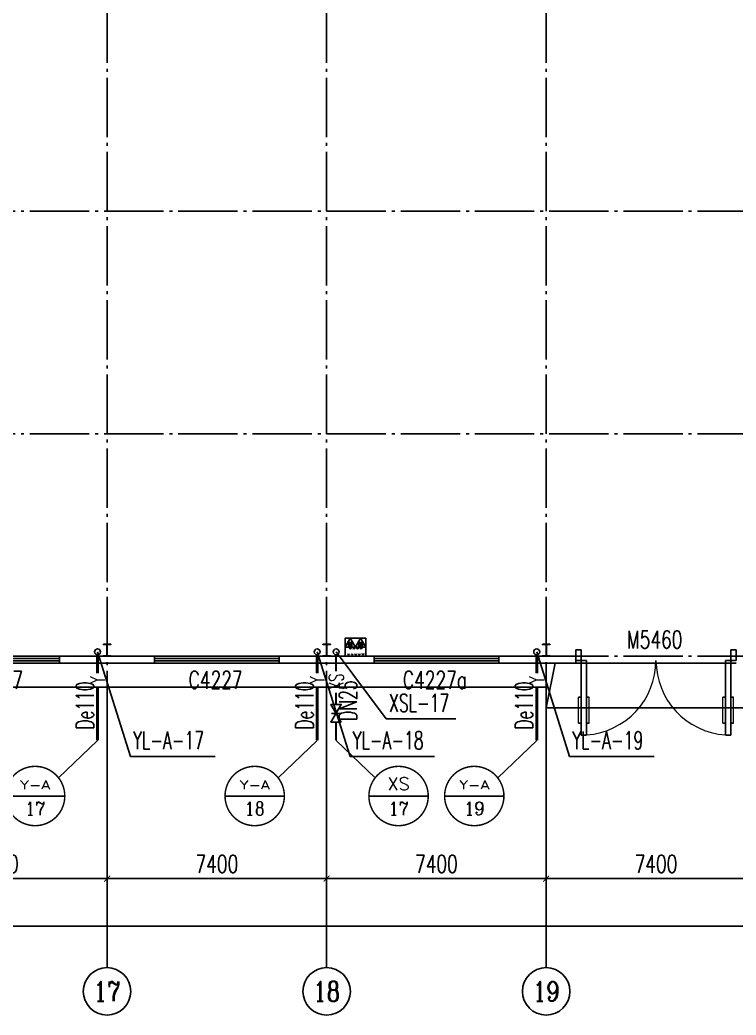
# Model space of a CAD drawing. Header units: millimetres. Extents: x 418304 to 847498, y 48187 to 111456.
# Drawn here: x 421587.61 to 421611.75, y 54437.15 to 54470.7 of the extents above; entities that cross this region are included whole.
import ezdxf
from ezdxf.enums import TextEntityAlignment as Align

# ---------------------------------------------------------------- set-up
doc = ezdxf.new("R2010")
doc.units = ezdxf.units.MM
doc.header["$LTSCALE"] = 1000
doc.linetypes.add('DOTE', pattern=[2.42, 2, -0.2, 0.02, -0.2])
for name, color, linetype in [('AXIS', 3, 'Continuous'), ('AXIS_TEXT', 7, 'Continuous'), ('COLUMN', 2, 'Continuous'), ('DIM_消防', 3, 'Continuous'), ('DIM_雨水', 3, 'Continuous'), ('DOTE', 8, 'DOTE'), ('EQUIP_消防', 7, 'Continuous'), ('PIPE-消防', 1, 'Continuous'), ('PIPE-雨水', 4, 'Continuous'), ('TEXT_消防', 7, 'Continuous'), ('TEXT_雨水', 7, 'Continuous'), ('TWT_TEXT', 7, 'Continuous'), ('VALVE_消防', 7, 'Continuous'), ('VPIPE-消防', 1, 'Continuous'), ('VPIPE-雨水', 4, 'Continuous'), ('WALL-PARAPET', 6, 'Continuous'), ('WINDOW', 4, 'Continuous'), ('WINDOW_TEXT', 7, 'Continuous')]:
    doc.layers.add(name, color=color, linetype=linetype)
doc.styles.add('_TCH_AXIS', font='COMPLEX', dxfattribs={"bigfont": 'GBCBIG'})
doc.styles.add('_TCH_DIM_T3', font='SIMPLEX', dxfattribs={"width": 0.705882, "bigfont": 'GBCBIG'})
doc.styles.add('_TCH_WINDOW', font='SIMPLEX', dxfattribs={"height": 3.5, "bigfont": 'GBCBIG'})
doc.styles.add('_TWT_CIRCLE', font='COMPLEX', dxfattribs={"width": 1.1, "height": 3, "bigfont": 'HZTXT'})
doc.styles.add('_TWT_PIPEDN', font='SIMPLEX', dxfattribs={"width": 0.8, "height": 3, "bigfont": 'HZTXT'})
doc.styles.add('_TWT_PIPETEXT', font='SIMPLEX', dxfattribs={"width": 0.8, "height": 3.5, "bigfont": 'HZTXT'})
doc.styles.add('_TWT_SERIAL', font='COMPLEX', dxfattribs={"width": 0.8, "height": 3, "bigfont": 'HZTXT'})
doc.styles.add('COMPLEX', font='COMPLEX')
doc.dimstyles.new('_TCH_ARCH&&200', dxfattribs={"dimtxt": 595, "dimasz": 200, "dimexe": 500, "dimexo": 600, "dimgap": 200, "dimtad": 1, "dimdec": 0, "dimzin": 0, "dimdsep": 46, "dimtxsty": '_TCH_DIM_T3', "dimblk": 'ARCHTICK', "dimcen": 0.09, "dimclrt": 7, "dimazin": 2, "dimtfac": 1, "dimtdec": 0, "dimtix": 1, "dimtmove": 2, "dimatfit": 3, "dimfxl": 0, "dimtolj": 1, "dimtzin": 0, "dimarcsym": 0})

# ---------------------------------------------------------------- blocks, each defined once
blk = doc.blocks.new('A$C797E1D2B')
at = {"layer": 'COLUMN'}
h = blk.add_hatch(color=256, dxfattribs=at)
h.paths.add_polyline_path([(125, 400), (250, 400), (250, 388), (130, 388), (130, 200), (125, 200)])
h.paths.add_polyline_path([(0, 400), (125, 400), (125, 200), (120, 200), (120, 388), (0, 388)])
h.paths.add_polyline_path([(0, 12), (120, 12), (120, 200), (125, 200), (125, 0), (0, 0)])
h.paths.add_polyline_path([(125, 200), (130, 200), (130, 12), (250, 12), (250, 0), (125, 0)])
blk.add_lwpolyline([(250, 0), (250, 12), (130, 12), (130, 388), (250, 388), (250, 400), (0, 400), (0, 388), (120, 388), (120, 12), (0, 12), (0, 0)], close=True, dxfattribs=at)
blk = doc.blocks.new('消防软管卷盘')
blk.add_lwpolyline([(4963954, 151899), (4963954, 150312), (4964641, 150312), (4964641, 151899)], close=True)
for points, const_width in [([(4964134, 151704), (4964482, 151704)], 1), ([(4964134, 151566), (4964482, 151566)], 1), ([(4964134, 151428), (4964482, 151428)], 1), ([(4964134, 151290), (4964482, 151290)], 1), ([(4964134, 151152), (4964482, 151152)], 1), ([(4964134, 151014), (4964482, 151014)], 0.1), ([(4964134, 150876), (4964482, 150876)], 1), ([(4964134, 150738), (4964482, 150738)], 1), ([(4964150, 150600), (4964499, 150600)], 1), ([(4964150, 150462), (4964499, 150462)], 1)]:
    blk.add_lwpolyline(points, dxfattribs=dict(const_width=const_width))
for centre, start, end in [((4964134, 151636), 90, 270), ((4964134, 151360), 90, 270), ((4964482, 151498), 270, 90), ((4964134, 151084), 90, 270), ((4964134, 150808), 90, 270), ((4964482, 151222), 270, 90), ((4964482, 150946), 270, 90), ((4964499, 150670), 270, 90), ((4964150, 150532), 90, 270)]:
    blk.add_arc(centre, 69, start, end)
blk = doc.blocks.new('$TwtSys$00000546')
h = blk.add_hatch()
h.set_pattern_fill('ANSI31', color=256, scale=200, style=0)
h.set_pattern_definition([(45, (-38543.802, -6670.83), (-17.67767, 17.67767), [])])
h.paths.add_polyline_path([(-65, 174), (65, 174), (65, 44), (-65, 44)])
for points in [[(0, 344), (-198, 0), (198, 0)], [(-65, 174), (65, 174), (65, 44), (-65, 44)]]:
    blk.add_lwpolyline(points, close=True)
blk = doc.blocks.new('92623')
blk.add_lwpolyline([(8910066, 83014), (8909273, 83014), (8909273, 82670), (8910066, 82670)], close=True)
at = {"xscale": -0.5, "yscale": 0.5, "zscale": 0.5, "rotation": 89.99999999998747}
blk.add_blockref('消防软管卷盘', (8985223, 2565334), dxfattribs=at)
at = {"layer": 'EQUIP_消防', "color": 8, "rotation": 180}
for p in [(8909471, 83014), (8909868, 83014)]:
    blk.add_blockref('$TwtSys$00000546', p, dxfattribs=at)
blk = doc.blocks.new('_AXISO')
blk.add_circle((0, 0), 0.5)
at = {"layer": 'AXIS_TEXT', "style": 'COMPLEX', "width": 1.041667}
blk.add_attdef('A', text='', height=0.56, dxfattribs=at).set_placement((-0.25, -0.28), (0.25, -0.28), align=Align.FIT)
blk = doc.blocks.new('_ArchTick')
at = {"color": 0, "linetype": 'ByBlock', "const_width": 0.15}
blk.add_lwpolyline([(-0.5, -0.5), (0.5, 0.5)], dxfattribs=at)
blk = doc.blocks.new('*D102')
at = {"layer": 'AXIS', "color": 0, "lineweight": -2}
for p, q in [((436704, 68605), (436704, 62105)), ((599984, 68605), (599984, 62105)), ((436704, 62605), (599984, 62605))]:
    blk.add_line(p, q, dxfattribs=at)
at = {"layer": 'Defpoints', "color": 0}
for p in [(436704, 69205), (599984, 69205), (599984, 62605)]:
    blk.add_point(p, dxfattribs=at)
at = {"layer": 'AXIS', "color": 0, "lineweight": -2, "xscale": 200, "yscale": 200, "zscale": 200, "rotation": 180}
blk.add_blockref('_ArchTick', (436704, 62605), dxfattribs=at)
at = {"layer": 'AXIS', "color": 0, "lineweight": -2, "xscale": 200, "yscale": 200, "zscale": 200}
blk.add_blockref('_ArchTick', (599984, 62605), dxfattribs=at)
at = {"layer": 'AXIS', "color": 7, "insert": (518344, 63103), "char_height": 595, "attachment_point": 5, "style": '_TCH_DIM_T3'}
blk.add_mtext('\\A1;163280', dxfattribs=at)
blk = doc.blocks.new('*D121')
at = {"layer": 'AXIS', "color": 0, "lineweight": -2}
for p, q in [((547944, 68605), (547944, 63705)), ((555344, 68605), (555344, 63705)), ((547944, 64205), (555344, 64205))]:
    blk.add_line(p, q, dxfattribs=at)
at = {"layer": 'Defpoints', "color": 0}
for p in [(547944, 69205), (555344, 69205), (555344, 64205)]:
    blk.add_point(p, dxfattribs=at)
at = {"layer": 'AXIS', "color": 0, "lineweight": -2, "xscale": 200, "yscale": 200, "zscale": 200, "rotation": 180}
blk.add_blockref('_ArchTick', (547944, 64205), dxfattribs=at)
at = {"layer": 'AXIS', "color": 0, "lineweight": -2, "xscale": 200, "yscale": 200, "zscale": 200}
blk.add_blockref('_ArchTick', (555344, 64205), dxfattribs=at)
at = {"layer": 'AXIS', "color": 7, "insert": (551644, 64703), "char_height": 595, "attachment_point": 5, "style": '_TCH_DIM_T3'}
blk.add_mtext('\\A1;7400', dxfattribs=at)
blk = doc.blocks.new('*D122')
at = {"layer": 'AXIS', "color": 0, "lineweight": -2}
for p, q in [((555344, 68605), (555344, 63705)), ((562744, 68605), (562744, 63705)), ((555344, 64205), (562744, 64205))]:
    blk.add_line(p, q, dxfattribs=at)
at = {"layer": 'Defpoints', "color": 0}
for p in [(555344, 69205), (562744, 69205), (562744, 64205)]:
    blk.add_point(p, dxfattribs=at)
at = {"layer": 'AXIS', "color": 0, "lineweight": -2, "xscale": 200, "yscale": 200, "zscale": 200, "rotation": 180}
blk.add_blockref('_ArchTick', (555344, 64205), dxfattribs=at)
at = {"layer": 'AXIS', "color": 0, "lineweight": -2, "xscale": 200, "yscale": 200, "zscale": 200}
blk.add_blockref('_ArchTick', (562744, 64205), dxfattribs=at)
at = {"layer": 'AXIS', "color": 7, "insert": (559044, 64703), "char_height": 595, "attachment_point": 5, "style": '_TCH_DIM_T3'}
blk.add_mtext('\\A1;7400', dxfattribs=at)
blk = doc.blocks.new('*D123')
at = {"layer": 'AXIS', "color": 0, "lineweight": -2}
for p, q in [((562744, 68605), (562744, 63705)), ((570144, 68605), (570144, 63705)), ((562744, 64205), (570144, 64205))]:
    blk.add_line(p, q, dxfattribs=at)
at = {"layer": 'Defpoints', "color": 0}
for p in [(562744, 69205), (570144, 69205), (570144, 64205)]:
    blk.add_point(p, dxfattribs=at)
at = {"layer": 'AXIS', "color": 0, "lineweight": -2, "xscale": 200, "yscale": 200, "zscale": 200, "rotation": 180}
blk.add_blockref('_ArchTick', (562744, 64205), dxfattribs=at)
at = {"layer": 'AXIS', "color": 0, "lineweight": -2, "xscale": 200, "yscale": 200, "zscale": 200}
blk.add_blockref('_ArchTick', (570144, 64205), dxfattribs=at)
at = {"layer": 'AXIS', "color": 7, "insert": (566444, 64703), "char_height": 595, "attachment_point": 5, "style": '_TCH_DIM_T3'}
blk.add_mtext('\\A1;7400', dxfattribs=at)
blk = doc.blocks.new('*D124')
at = {"layer": 'AXIS', "color": 0, "lineweight": -2}
for p, q in [((570144, 68605), (570144, 63705)), ((577544, 68605), (577544, 63705)), ((570144, 64205), (577544, 64205))]:
    blk.add_line(p, q, dxfattribs=at)
at = {"layer": 'Defpoints', "color": 0}
for p in [(570144, 69205), (577544, 69205), (577544, 64205)]:
    blk.add_point(p, dxfattribs=at)
at = {"layer": 'AXIS', "color": 0, "lineweight": -2, "xscale": 200, "yscale": 200, "zscale": 200, "rotation": 180}
blk.add_blockref('_ArchTick', (570144, 64205), dxfattribs=at)
at = {"layer": 'AXIS', "color": 0, "lineweight": -2, "xscale": 200, "yscale": 200, "zscale": 200}
blk.add_blockref('_ArchTick', (577544, 64205), dxfattribs=at)
at = {"layer": 'AXIS', "color": 7, "insert": (573844, 64703), "char_height": 595, "attachment_point": 5, "style": '_TCH_DIM_T3'}
blk.add_mtext('\\A1;7400', dxfattribs=at)
blk = doc.blocks.new('$DorLib2D$00000011')
for p, q in [((-0.4667, 0.4709), (-0.4667, -0.0625)), ((-0.4667, 0.4709), (-0.4333, 0.4709)), ((-0.4333, 0.4709), (-0.4333, 0.0042)), ((0.4333, 0.4709), (0.4333, 0.0042)), ((0.4667, 0.4709), (0.4333, 0.4709)), ((0.4667, 0.4709), (0.4667, -0.0625)), ((-0.4833, 0.3962), (-0.4667, 0.3962)), ((-0.4167, 0.3962), (-0.4333, 0.3962)), ((0.4167, 0.3962), (0.4333, 0.3962)), ((0.4833, 0.3962), (0.4667, 0.3962)), ((-0.4833, 0.2346), (-0.4667, 0.2346)), ((-0.4167, 0.2346), (-0.4333, 0.2346)), ((0.4167, 0.2346), (0.4333, 0.2346)), ((0.4833, 0.2346), (0.4667, 0.2346)), ((-0.5, 0.0042), (-0.4333, 0.0042)), ((-0.5, 0.0042), (-0.5, -0.0625)), ((0.5, 0.0042), (0.4333, 0.0042)), ((0.5, 0.0042), (0.5, -0.0625)), ((-0.5, -0.0625), (-0.4667, -0.0625)), ((0.5, -0.0625), (0.4667, -0.0625))]:
    blk.add_line(p, q)
at = {"lineweight": 13}
for p, q in [((-0.4833, 0.3962), (-0.4833, 0.2346)), ((-0.4167, 0.3962), (-0.4167, 0.2346)), ((0.4167, 0.3962), (0.4167, 0.2346)), ((0.4833, 0.3962), (0.4833, 0.2346))]:
    blk.add_line(p, q, dxfattribs=at)
for centre, start, end in [((-0.4667, 0.0042), 0, 85.90396), ((0.4667, 0.0042), 94.09604, 180)]:
    blk.add_arc(centre, 0.4667, start, end, dxfattribs=at)
blk = doc.blocks.new('$TCHSYS$WIN2D')
for p, q in [((-0.5, 0.5), (0.5, 0.5)), ((-0.5, 0.5), (-0.5, -0.5)), ((0.5, 0.5), (0.5, -0.5)), ((0.5, 0.1667), (-0.5, 0.1667)), ((0.5, -0.1667), (-0.5, -0.1667)), ((-0.5, -0.5), (0.5, -0.5))]:
    blk.add_line(p, q)
blk = doc.blocks.new('$VALVE$00000296')
for points in [[(-125, 72), (-125, -72), (125, 72), (125, -72), (-125, 72)], [(0, 60), (0, -64)]]:
    blk.add_lwpolyline(points)
for p in [(-125, 0), (125, 0)]:
    blk.add_point(p)
blk = doc.blocks.new('242355')
at = {"color": 8, "ltscale": 0.5}
blk.add_line((570443.6, 71465.3), (570143.6, 69965.3), dxfattribs=at)
for points in [[(570143.6, 71465.3), (570143.6, 69965.3), (577543.6, 69965.3), (577543.6, 71465.3)], [(570143.6, 70665.3), (518343.6, 70665.3)]]:
    blk.add_lwpolyline(points, dxfattribs=at)
at = {"layer": 'AXIS'}
for p, q in [((555343.6, 69205.3), (555343.6, 61205.3)), ((562743.6, 69205.3), (562743.6, 61205.3)), ((570143.6, 69205.3), (570143.6, 61205.3))]:
    blk.add_line(p, q, dxfattribs=at)
at = {"layer": 'DIM_消防'}
for p, q in [((563063.1, 71849.4), (564751.1, 69587.9, 3000)), ((564751.1, 69587.9, 3000), (567096.5, 69587.9, 3000)), ((555024.1, 68864.2), (553708.3, 67605)), ((562424.1, 68864.2), (561108.3, 67605)), ((563063.1, 68864.2), (564378.8, 67605)), ((569824.1, 68864.2), (568508.3, 67605)), ((553919.3, 66990.7), (551919.3, 66990.7)), ((561319.3, 66990.7), (559319.3, 66990.7)), ((566167.8, 66990.7), (564167.8, 66990.7)), ((568719.3, 66990.7), (566719.3, 66990.7))]:
    blk.add_line(p, q, dxfattribs=at)
at = {"layer": 'DIM_消防', "const_width": 50}
for points in [[(553919.3, 66990.7, 1), (551919.3, 66990.7, 1)], [(561319.3, 66990.7, 1), (559319.3, 66990.7, 1)], [(566167.8, 66990.7, 1), (564167.8, 66990.7, 1)], [(568719.3, 66990.7, 1), (566719.3, 66990.7, 1)]]:
    blk.add_lwpolyline(points, format="xyb", close=True, dxfattribs=at)
at = {"layer": 'DIM_雨水'}
for p, q in [((555024.1, 71849.4), (556134.1, 68327.2)), ((562424.1, 71849.4, 3000), (563534.1, 68327.2, 3000)), ((569824.1, 71849.4), (570934.1, 68327.2)), ((556134.1, 68327.2), (558984.2, 68327.2)), ((563534.1, 68327.2, 3000), (566384.2, 68327.2, 3000)), ((570934.1, 68327.2), (573784.2, 68327.2))]:
    blk.add_line(p, q, dxfattribs=at)
at = {"layer": 'DOTE'}
for p, q in [((555343.6, 69205.3), (555343.6, 134205.3)), ((562743.6, 69205.3), (562743.6, 134205.3)), ((570143.6, 69205.3), (570143.6, 134205.3)), ((602243.6, 86705.3), (434443.6, 86705.3)), ((602243.6, 79205.3), (434443.6, 79205.3)), ((602243.6, 71705.3), (434443.6, 71705.3))]:
    blk.add_line(p, q, dxfattribs=at)
at = {"layer": 'PIPE-消防', "linetype": 'Continuous', "const_width": 70}
for points in [[(563063.1, 71749.4), (563063.1, 71190.4)], [(563063.1, 70472.3), (563063.1, 70077.5)], [(563063.1, 69477.5), (563063.1, 68864.2)]]:
    blk.add_lwpolyline(points, dxfattribs=at)
at = {"layer": 'PIPE-雨水', "linetype": 'Continuous', "const_width": 100}
for points in [[(555024.1, 71749.4), (555024.1, 71129)], [(562424.1, 71749.4), (562424.1, 71129)], [(569824.1, 71749.4), (569824.1, 71129)], [(555024.1, 70685.2), (555024.1, 68864.2)], [(562424.1, 70685.2), (562424.1, 68864.2)], [(569824.1, 70685.2), (569824.1, 68864.2)]]:
    blk.add_lwpolyline(points, dxfattribs=at)
at = {"layer": 'VPIPE-消防', "linetype": 'Continuous'}
blk.add_circle((563063.1, 71849.4), 100, dxfattribs=at)
at = {"layer": 'VPIPE-雨水', "linetype": 'Continuous'}
for centre in [(555024.1, 71849.4), (562424.1, 71849.4), (569824.1, 71849.4)]:
    blk.add_circle(centre, 100, dxfattribs=at)
at = {"layer": 'WALL-PARAPET'}
for p, q in [((556943.6, 71705.3), (553743.6, 71705.3)), ((553743.6, 71705.3), (553743.6, 71465.3)), ((553743.6, 71465.3), (556943.6, 71465.3)), ((556943.6, 71465.3), (556943.6, 71705.3)), ((564343.6, 71705.3), (561143.6, 71705.3)), ((561143.6, 71705.3), (561143.6, 71465.3)), ((561143.6, 71465.3), (564343.6, 71465.3)), ((564343.6, 71465.3), (564343.6, 71705.3)), ((571143.6, 71705.3), (568543.6, 71705.3)), ((568543.6, 71705.3), (568543.6, 71465.3)), ((568543.6, 71465.3), (571143.6, 71465.3)), ((571143.6, 71465.3), (571143.6, 71705.3))]:
    blk.add_line(p, q, dxfattribs=at)
at = {"layer": 'WINDOW'}
blk.add_line((571143.6, 71465.3), (576543.6, 71465.3), dxfattribs=at)
at = {"xscale": -0.882, "yscale": 0.882, "zscale": 0.882, "rotation": 180}
blk.add_blockref('92623', (-7294613.7, 145226.4), dxfattribs=at)
at = {"rotation": 180}
for p in [(555468.6, 72105.3), (562868.6, 72105.3), (570268.6, 72105.3)]:
    blk.add_blockref('A$C797E1D2B', p, dxfattribs=at)
at = {"layer": 'AXIS'}
ref = blk.add_blockref('_AXISO', (555343.6, 60405.3), dxfattribs=dict(at, xscale=1600, yscale=1600, zscale=1600))
ref.add_attrib('A', '17', dxfattribs={"layer": 'AXIS_TEXT', "height": 656.89, "style": '_TCH_AXIS'}).set_placement((554890, 60076.9), (555797.1, 60076.9), align=Align.FIT)
ref = blk.add_blockref('_AXISO', (562743.6, 60405.3), dxfattribs=dict(at, xscale=1600, yscale=1600, zscale=1600))
ref.add_attrib('A', '18', dxfattribs={"layer": 'AXIS_TEXT', "height": 656.89, "style": '_TCH_AXIS'}).set_placement((562290, 60076.9), (563197.1, 60076.9), align=Align.FIT)
ref = blk.add_blockref('_AXISO', (570143.6, 60405.3), dxfattribs=dict(at, xscale=1600, yscale=1600, zscale=1600))
ref.add_attrib('A', '19', dxfattribs={"layer": 'AXIS_TEXT', "height": 656.89, "style": '_TCH_AXIS'}).set_placement((569690, 60076.9), (570597.1, 60076.9), align=Align.FIT)
at = {"layer": 'VALVE_消防', "xscale": -2.4, "yscale": 2.4, "zscale": 2.4, "rotation": 270}
blk.add_blockref('$VALVE$00000296', (563063.1, 69777.5), dxfattribs=at)
at = {"layer": 'WINDOW'}
ref = blk.add_blockref('$DorLib2D$00000011', (573843.6, 71585.3), dxfattribs=dict(at, xscale=-5400, yscale=-5400, zscale=-5400))
ref.add_attrib('A', 'M5460', (572863.6, 71967.6), dxfattribs={"layer": 'WINDOW_TEXT', "height": 595, "style": '_TCH_WINDOW', "width": 0.705882})
ref = blk.add_blockref('$TCHSYS$WIN2D', (551643.6, 71585.3), dxfattribs=dict(at, xscale=-4200, yscale=240, zscale=-4200))
ref.add_attrib('A', 'C4227', (550693.6, 70608), dxfattribs={"layer": 'WINDOW_TEXT', "height": 595, "style": '_TCH_WINDOW', "width": 0.705882})
ref = blk.add_blockref('$TCHSYS$WIN2D', (559043.6, 71585.3), dxfattribs=dict(at, xscale=-4200, yscale=240, zscale=-4200))
ref.add_attrib('A', 'C4227', (558093.6, 70608), dxfattribs={"layer": 'WINDOW_TEXT', "height": 595, "style": '_TCH_WINDOW', "width": 0.705882})
ref = blk.add_blockref('$TCHSYS$WIN2D', (566443.6, 71585.3), dxfattribs=dict(at, xscale=-4200, yscale=240, zscale=-4200))
ref.add_attrib('A', 'C4227a', (565313.6, 70608), dxfattribs={"layer": 'WINDOW_TEXT', "height": 595, "style": '_TCH_WINDOW', "width": 0.705882})
at = {"layer": 'DIM_消防', "color": 7, "style": '_TWT_CIRCLE'}
for s, height, p, p2 in [('Y-A', 296.03, (552415.4, 67217.7), (553423.3, 67217.7)), ('Y-A', 296.03, (559815.4, 67217.7), (560823.3, 67217.7)), ('XS', 423.95, (564790.3, 67191.5), (565545.4, 67191.5)), ('Y-A', 296.03, (567215.4, 67217.7), (568223.3, 67217.7)), ('17', 448.85, (552578.4, 66345.3), (553260.2, 66345.3)), ('18', 448.85, (559978.4, 66345.3), (560660.2, 66345.3)), ('17', 448.85, (564826.9, 66345.3), (565508.8, 66345.3)), ('19', 448.85, (567378.4, 66345.3), (568060.2, 66345.3))]:
    blk.add_text(s, height=height, dxfattribs=at).set_placement(p, p2, align=Align.FIT)
at = {"layer": 'TEXT_消防', "style": '_TWT_PIPETEXT', "width": 0.64}
blk.add_text('XS', height=500, rotation=90, dxfattribs=at).set_placement((563313.1, 70572.3))
at = {"layer": 'TEXT_消防', "linetype": 'Continuous', "style": '_TWT_PIPEDN', "width": 0.64}
blk.add_text('DN25', height=600, rotation=90, dxfattribs=at).set_placement((563763.1, 69520.4))
at = {"layer": 'TEXT_雨水', "linetype": 'Continuous', "style": '_TWT_PIPEDN', "width": 0.64}
for p in [(554897.7, 69224), (562297.7, 69224), (569697.7, 69224)]:
    blk.add_text('De110', height=600, rotation=90, dxfattribs=at).set_placement(p)
at = {"layer": 'TEXT_雨水', "style": '_TWT_PIPETEXT', "width": 0.64}
for p in [(555274.1, 70785.2), (562674.1, 70785.2), (570074.1, 70785.2)]:
    blk.add_text('Y', height=500, rotation=90, dxfattribs=at).set_placement(p)
at = {"layer": 'TWT_TEXT', "style": '_TWT_SERIAL', "width": 0.64}
for s, p in [('XSL-17', (564850.2, 69827.9, 3000)), ('YL-A-17', (556225.9, 68567.2)), ('YL-A-18', (563625.9, 68567.2, 3000)), ('YL-A-19', (571025.9, 68567.2))]:
    blk.add_text(s, height=600, dxfattribs=at).set_placement(p)
at = {"layer": 'AXIS'}
for p1, p2, distance, text, picture, middle in [((436703.6, 69205.3), (599983.6, 69205.3), -6600, '163280', '*D102', (518343.6, 63102.8)), ((547943.6, 69205.3), (555343.6, 69205.3), -5000, '7400', '*D121', (551643.6, 64702.8)), ((555343.6, 69205.3), (562743.6, 69205.3), -5000, '7400', '*D122', (559043.6, 64702.8)), ((562743.6, 69205.3), (570143.6, 69205.3), -5000, '7400', '*D123', (566443.6, 64702.8)), ((570143.6, 69205.3), (577543.6, 69205.3), -5000, '7400', '*D124', (573843.6, 64702.8))]:
    dim = blk.add_aligned_dim(p1=p1, p2=p2, distance=distance, text=text, dimstyle='_TCH_ARCH&&200', dxfattribs=at)
    dim.commit()
    dim.dimension.update_dxf_attribs({"geometry": picture, "text_midpoint": middle})

msp = doc.modelspace()

# ---------------------------------------------------------------- block references
at = {"xscale": 0.001, "yscale": 0.001, "zscale": 0.001}
msp.add_blockref('242355', (421035.205, 54377.548, 3), dxfattribs=at)

doc.saveas('drawing.dxf')
